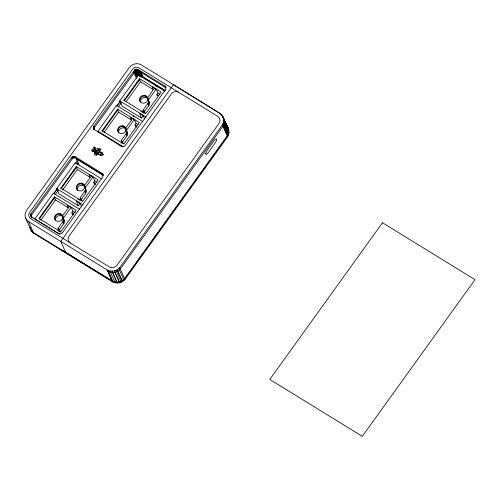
<?xml version="1.0" encoding="UTF-8"?>
<svg xmlns="http://www.w3.org/2000/svg" width="500" height="500" viewBox="0 0 500 500"><rect width="100%" height="100%" fill="white"/><g stroke="black" fill="none" stroke-linecap="round" stroke-linejoin="round"><path stroke-width="0.75" d="M30.638 214.981L30.931 213.738L72.263 156.719L74.837 156.55L102.044 173.244L103.088 174.519L102.713 176.95L61.981 233.344L60.763 233.906L58.644 233.569L31.494 216.819L30.638 214.981L31.387 217.144M31.237 216.319L31.531 215.081L72.862 158.062L75.438 157.894L103.275 175.138L102.675 173.8M93.406 127.713L93.931 126.1L135.031 69.456L137.606 69.287L164.812 85.981L165.856 87.256L165.481 89.688L124.75 146.081L123.531 146.644L121.794 146.5L94.6 129.806L93.406 127.713L94.156 129.875L93.556 128.531M94.006 129.056L94.531 127.444L135.631 70.8L138.206 70.625L166.044 87.875L165.444 86.531M223.612 118.713L223.381 122.581L228.694 134.388L227.719 136.631L124.981 279.456C122.131 282.838 117.025 284.025 113.012 282.1L33.862 233.363A8.612 7.95 -24.1 0 1 30.4 228.337M120.975 281.425L124.65 278.7L227.387 135.869L228.663 132.056C225.487 126.819 224.369 121 222.288 115.5L228.019 128.05L227.244 126.575M228.694 132.144L227.963 134.894M228.694 134.388C230.238 128.012 224.644 122.656 223.05 116.862M96.706 152.781L97.106 154.8M59.413 229.831L63.837 223.669L62.912 221.594A3.831 3.538 -24.1 0 0 63.031 217.606L62.838 217.381C62.787 219.725 60.475 221.5 58.212 221.381A4.213 3.887 -24.1 0 1 54.575 217.206A4.213 3.887 -24.1 0 1 59.2 213.506L60.25 213.7A4.213 3.887 -24.1 0 1 62.531 215.675L63.513 217.938L70.831 207.769L70.219 206.419M81.287 199.419L85.712 193.263L84.787 191.181A3.831 3.538 -24.1 0 0 84.906 187.2L84.712 186.969C84.65 189.306 82.35 191.088 80.087 190.969A4.213 3.887 -24.1 0 1 76.45 186.8A4.213 3.887 -24.1 0 1 81.075 183.094L82.125 183.287A4.213 3.887 -24.1 0 1 84.4 185.263L85.388 187.525L92.7 177.356L92.094 176.006M122.537 142.069L126.969 135.912L126.044 133.831A3.831 3.538 -24.1 0 0 126.156 129.85L125.962 129.619C125.906 131.956 123.606 133.744 121.344 133.619A4.213 3.887 -24.1 0 1 117.706 129.45A4.213 3.887 -24.1 0 1 122.325 125.744L123.375 125.938A4.213 3.887 -24.1 0 1 125.656 127.912L126.644 130.175L133.956 120.006L133.35 118.656M144.412 111.656L148.844 105.5L147.912 103.419A3.831 3.538 -24.1 0 0 148.031 99.438L147.838 99.206C147.787 101.556 145.475 103.325 143.219 103.206A4.213 3.887 -24.1 0 1 139.575 99.038A4.213 3.887 -24.1 0 1 144.2 95.331L145.25 95.525A4.213 3.887 -24.1 0 1 147.531 97.5L148.519 99.763L155.831 89.594M227.4 135.988L227.981 134.863M96.088 150.731L94.806 148.969L95.588 147.881L94.113 146.975L91.525 150.562L93.006 151.475L93.787 150.387C95.069 151.494 93.525 154.794 96.325 155.569L97.35 154.144C94.119 152.681 97.456 148.338 99.931 150.556L100.95 149.131L99.525 148.494L97.456 148.4L95.487 149.388L96.088 150.731L98.056 149.738L100.125 149.831M80.206 203.294L78.375 205.831L59.088 193.969L56.681 188.594L75.281 162.731L101.606 178.925M98.531 132.587L97.931 131.244L116.531 105.381L142.856 121.581M143.331 115.538L141.506 118.069L122.212 106.206L119.806 100.831L138.406 74.969L164.731 91.163M53.712 193.7L57.381 188.6M75.588 163.287L77.412 160.756M116.525 106.381L120.2 101.263M53.794 193.8L57.438 188.731M117.062 105.85L120.25 101.412M55.087 194.881L58.269 190.456M76.919 164.531L78.281 162.638M118.263 107.056L121.456 102.625M60.7 231.863L76.237 210.263L54.494 196.887L38.956 218.487L60.7 231.863L61 232.531M60.831 188.075L76.369 166.475L98.112 179.85L82.575 201.45L60.831 188.075L61.131 188.744L76.669 167.144L76.369 166.475M102.088 130.725L117.625 109.125L139.362 122.5L123.825 144.1L102.088 130.725L102.387 131.4L117.925 109.794L117.625 109.125M123.956 100.312L139.494 78.713L161.238 92.088L145.7 113.688L123.956 100.312L124.256 100.981L139.794 79.381L139.494 78.713M73.1 171.181L73.987 169.944M137.113 82.181L138 80.95M39.256 219.156L54.794 197.556L54.494 196.887M40.856 220.256L55.506 199.894L54.331 197.275L54.794 197.556M62.731 189.844L77.381 169.481L76.206 166.863L76.669 167.144M103.981 132.5L118.631 112.131L117.463 109.513L117.925 109.794M126.3 101.469L140.506 81.719L139.331 79.1L139.794 79.381M92.125 151.906L94.712 148.319L94.113 146.975M93.306 150.988L94.525 148.963M94.913 152.85L96.644 153.919L95.838 152.106L95.525 152.213L96.838 150.381M98.15 153.531L97.931 153.831L99.15 151.806L101.463 153.231L102.369 155.244M100.463 154.95L100.244 155.256L101.463 153.231M62.581 215.856L68.369 207.806L67.169 205.169L71.481 207.825L72.987 211.181L75.438 212.688M84.456 185.444L90.244 177.394L89.044 174.756L93.356 177.413L94.862 180.769L96.7 181.9M125.712 128.094L131.5 120.05L130.3 117.413L134.613 120.062L136.113 123.425L137.95 124.55M147.587 97.681L153.375 89.637L152.169 86.994L156.488 89.65L157.988 93.006L159.825 94.138M58.369 229.1L58.038 228.363L62.912 221.594M84.787 191.181L79.912 197.95L81.1 198.681L82.031 200.763M121.494 141.344L121.169 140.606L126.044 133.831M143.369 110.925L143.044 110.188L147.912 103.419M121.081 143.1L122.356 141.331L121.169 140.606M143.381 112.094L144.231 110.919L143.044 110.188M57.956 230.856L59.225 229.094L58.038 228.363M79.831 200.45L81.1 198.681M123.775 279.719L119.388 282.094L114.4 270.938L117.181 269.75L119.694 267.631L222.425 124.8L227.387 135.869M124.663 278.819L227.419 135.956M157.413 95.962L156.812 94.619L157.988 93.006M136.769 127.131L135.538 126.375L134.938 125.037L136.113 123.425M95.512 184.481L94.288 183.725L93.688 182.381L94.862 180.769M73.637 214.894L72.412 214.137L71.812 212.794L72.987 211.181M123.756 279.75L124.681 278.788M30.075 227.594A8.612 7.95 -24.1 0 0 33.537 232.619L112.681 281.344L116.981 282.3L121.006 281.512M116.988 282.419L119.412 282.069L119.712 282.738M109.919 271.062L114.419 270.906L119.381 281.981M117.013 282.387L112.694 281.456L60.538 249.3L112.713 281.431L113.012 282.1M228.675 132.169L228.575 129.781L222.262 115.531L220.131 113.381L141.287 64.869A8.612 7.956 -24.1 0 0 129.425 67.45L26.562 210.431A8.612 7.95 -24.1 0 0 28.581 221.55L107.7 270.3L109.944 271.031L115.231 282.863M178.731 92.331C176.331 90.85 172.956 91.662 171.35 93.938L69.119 236.056A5.362 4.95 -24.1 0 0 70.375 242.975L109.369 266.962C111.856 268.306 115.206 267.556 116.925 265.325L219.019 123.394C220.494 121.219 220.106 118.019 217.925 116.45L139.081 67.956A4.787 4.419 -24.1 0 0 135.556 67.394L134.838 67.606A4.787 4.419 -24.1 0 0 132.494 69.388L29.613 212.425A4.787 4.419 -24.1 0 0 28.737 215.119L28.806 215.812A4.787 4.419 -24.1 0 0 30.731 218.6L70.375 242.975M221.281 114.356L173.481 84.706L60.769 241.406L65.75 252.537M165.05 90.5L143.181 77.044A4.787 4.419 -24.1 0 0 140.394 76.381M144.544 77.925L165.106 90.631M155.55 86.006L156.781 86.762M140.506 81.719L153.375 89.637M156.812 94.619L158.656 95.756M140.931 111.244L144.144 113.219M119.806 100.831L146.131 117.025M133.062 116.037L134.294 116.8M118.631 112.131L131.5 120.05M134.938 125.037L136.781 126.169M97.931 131.244L122.944 146.631M117.525 143.787L121.388 146.156M102.281 152.944A1.438 1.325 -24.1 0 1 102.613 154.794A1.438 1.325 -24.1 0 1 100.638 155.225L97.55 153.325A1.438 1.325 -24.1 0 1 97.219 151.475A1.438 1.325 -24.1 0 1 99.194 151.044L102.281 152.944L102.881 154.288A1.438 1.325 -24.1 0 1 103.35 154.794M94.806 148.969L95.487 149.388M99.194 151.044L99.794 152.387L102.881 154.288M93.212 150.787L95.525 152.213M97.837 153.631L100.15 155.056M103.112 175.306L76.131 158.706L79 165.119M77.381 169.481L90.244 177.394M93.688 182.381L95.525 183.519M77.806 199.006L79.094 199.794M56.681 188.594L83.006 204.788M79.731 209.338L53.406 193.144L34.806 219L59.812 234.387M55.506 199.894L68.369 207.806M71.812 212.794L73.65 213.931M58.969 230.444L60.156 231.175L59.225 229.094M58.5 231L59.787 231.788M112.438 281.3L107.2 269.988L107.8 271.331C111.8 273.706 117.312 272.519 120.269 269L223.006 126.169C224.719 123.369 224.731 119.606 222.869 116.875M147.838 99.206L148.963 101.512A3.831 3.538 -24.1 0 1 148.844 105.5M84.712 186.969L85.831 189.275A3.831 3.538 -24.1 0 1 85.712 193.263M62.838 217.381L63.956 219.688A3.831 3.538 -24.1 0 1 63.837 223.669M125.962 129.619L126.487 130.588A3.831 3.538 -24.1 0 1 126.369 134.569M63.163 218.119L63.356 218.344A3.831 3.538 -24.1 0 1 63.238 222.325M227.581 127.331L228.337 128.694M144.762 119.094L143.256 115.744L139.4 113.375L141.506 118.069M81.638 206.856L80.131 203.506L76.275 201.137L78.375 205.831M223.594 118.737L228.906 130.538M221.306 114.331L221.925 115.712M220.362 113.569L220.969 114.913M223.681 121.013L228.994 132.812M228.363 133.625L223.4 122.556L222.969 123.731L228.281 135.531M227.95 134.775L222.987 123.706L222.406 124.831L227.719 136.631M164.812 85.981L165.413 87.325M140.925 72.069L143.419 77.638M139.975 71.05L142.781 77.312M139.6 71.525L142.094 77.094M138.25 70.019L141.369 76.975M137.606 69.287L138.206 70.625M137.513 70.013L140.631 76.969M136.756 69.081L137.356 70.425M136.775 70.113L139.581 76.381M135.869 69.144L136.469 70.487M136.125 70.306L138.312 75.175M136.056 70.325L138.238 75.2M135.031 69.456L137.869 76.206M134.319 70L137.238 76.619M134.188 71.544L136.994 77.806M145.006 95.481L145.938 97.562M133.713 72.112L136.519 78.375M123.131 125.894L124.062 127.975M118.569 132.3L118.894 133.038A4.213 3.887 -24.1 0 1 118.537 128.7A4.213 3.887 -24.1 0 1 122.656 126.481L123.706 126.675A4.213 3.887 -24.1 0 1 125.988 128.65L126.044 128.831M93.931 126.1L94.531 127.444M93.537 126.875L94.138 128.219M94.469 150.8L95.069 152.144L94.838 154.206M102.044 173.244L102.644 174.587M74.837 156.55L75.438 157.894M73.987 156.344L74.588 157.688M73.1 156.406L73.706 157.75M72.263 156.719L72.862 158.062M71.55 157.262L72.15 158.606M119.694 267.631L124.981 279.456M81.875 183.244L82.806 185.325M118.787 268.562L124.075 280.394M122.144 280.819L117.181 269.75L122.475 281.581M116.013 270.356L121.306 282.181M77.312 189.65L77.644 190.387A4.213 3.887 -24.1 0 1 77.281 186.044A4.213 3.887 -24.1 0 1 81.4 183.831L82.456 184.025A4.213 3.887 -24.1 0 1 84.731 186L84.787 186.181M116.981 282.3L112.019 271.231L117.312 283.056M107.719 270.269L112.681 281.344M107.7 270.3L112.694 281.456M107.8 271.331L112.188 281.144M60 213.65L60.931 215.738M55.438 220.062L55.769 220.8A4.213 3.887 -24.1 0 1 55.406 216.456A4.213 3.887 -24.1 0 1 59.525 214.244L60.581 214.438A4.213 3.887 -24.1 0 1 62.856 216.412L62.912 216.594M30.931 213.738L31.531 215.081M30.669 214.556L32.081 217.944M30.962 216.175L31.562 217.519M28.581 221.55L33.537 232.619M33.862 233.363L33.569 232.706A8.612 7.95 -24.1 0 1 30.106 227.681M25.769 218.494L30.731 229.569M144.231 110.919L145.156 113M122.356 141.331L123.281 143.412M147.844 99.5L148.363 100.175A3.831 3.538 -24.1 0 1 148.244 104.156M125.969 129.913L126.294 130.356M84.712 187.262L85.231 187.938A3.831 3.538 -24.1 0 1 85.113 191.919M62.838 217.675L63.169 218.412M62.006 219.662L62.331 220.4M228.006 127.938L228.581 129.894M148.519 99.763L148.463 99.581A4.213 3.887 -24.1 0 0 146.181 97.606L145.131 97.413A4.213 3.887 -24.1 0 0 140.519 102.144M147.912 98.419L147.863 98.238A4.213 3.887 -24.1 0 0 145.581 96.263L144.531 96.069A4.213 3.887 -24.1 0 0 140.213 101.775M126.644 130.175L126.587 130A4.213 3.887 -24.1 0 0 124.306 128.019L123.256 127.825A4.213 3.887 -24.1 0 0 118.65 132.556M85.388 187.525L85.331 187.344A4.213 3.887 -24.1 0 0 83.056 185.369L82 185.175A4.213 3.887 -24.1 0 0 77.394 189.906M63.513 217.938L63.463 217.756A4.213 3.887 -24.1 0 0 61.181 215.781L60.131 215.588A4.213 3.887 -24.1 0 0 55.519 220.319M126.9 132.006L127.088 131.931A3.831 3.538 -24.1 0 1 126.969 135.912M97.575 153.831A1.438 1.325 -24.1 0 1 99.794 152.387M205.669 153.319L205.675 154.262L206.194 154.494L208.113 152.775L215.7 142.162L216.619 139.994L216.412 138.837L215.2 139.362L214.175 140.538L207.062 150.425L205.669 153.319M382.488 222.744L269.788 379.425L362.3 436.344L475 279.662L382.488 222.744"/></g></svg>
